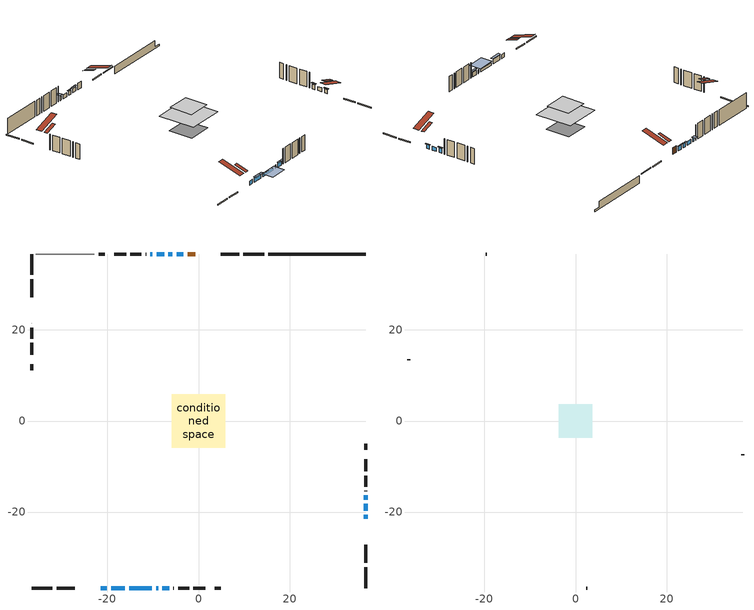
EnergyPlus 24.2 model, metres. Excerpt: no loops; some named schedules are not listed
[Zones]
conditioned space
 floor outside (Floor1 construction): -0.68,-0.68 -0.68,0.68 0.68,0.68 0.68,-0.68 z1.25
 floor adiabatic (AdiabaticFloorConstruction): -5.87,-5.87 -5.87,5.87 5.87,5.87 5.87,-5.87 z3.69
 floor foundation (Slab1 construction): -3.83,-3.83 -3.83,3.83 3.83,3.83 3.83,-3.83 z-1.19
 wall outside (RimJoist1 construction): 14.44,36.7 9.87,36.7 / -36.7,-36.7 -32.13,-36.7 / -36.7,36.7 -36.7,32.13 / 36.7,-36.7 36.7,-32.13 z1.25:1.55
 wall outside (RimJoist2 construction): 8.94,36.7 4.94,36.7 / -31.2,-36.7 -27.2,-36.7 / -36.7,31.2 -36.7,27.2 / 36.7,-31.2 36.7,-27.2 z1.25:1.55
 wall outside (AdiabaticWallConstruction 1): -0.74,36.7 -2.39,36.7 z1.25:3.28
 wall outside (AdiabaticWallConstruction): -21.53,-36.7 -20.13,-36.7 / 36.7,-21.53 36.7,-20.61 / -5.72,36.7 -6.63,36.7 / -9.32,-36.7 -8.9,-36.7 / 36.7,-19.68 36.7,-18.21 / -7.56,36.7 -9.22,36.7 z1.25:2.47; -3.31,36.7 -4.79,36.7 / -10.14,36.7 -10.6,36.7 z1.25:2.62; -19.2,-36.7 -16.15,-36.7 / -7.97,-36.7 -6.44,-36.7 z1.25:2.67; -15.22,-36.7 -10.24,-36.7 z1.25:2.06; 36.7,-17.28 36.7,-16.36 z1.25:2.72
 wall outside (Wall1 construction): -11.53,36.7 -11.62,36.7 / -5.51,-36.7 -5.42,-36.7 / -36.7,21.52 -36.7,21.43 / 36.7,-15.44 36.7,-15.34 z1.25:6.13
 wall outside (Wall2 construction): -12.55,36.7 -14.98,36.7 / -4.49,-36.7 -2.06,-36.7 / -36.7,20.5 -36.7,18.07 / 36.7,-14.41 36.7,-11.99 z1.25:6.13
 wall outside (Wall3 construction): -15.91,36.7 -18.53,36.7 / -1.14,-36.7 1.48,-36.7 / -36.7,17.15 -36.7,14.53 / 36.7,-11.06 36.7,-8.44 z1.25:6.13
 wall outside (Wall5 construction): -20.6,36.7 -21.93,36.7 / 3.55,-36.7 4.89,-36.7 / -36.7,12.46 -36.7,11.12 / 36.7,-6.37 36.7,-5.03 z1.25:6.13
 wall foundation (FoundationWall1 construction): 15.37,36.7,-1.19 15.37,36.7,1.25 34.57,36.7,1.25 34.57,36.7,-0.65 36.7,36.7,-0.65 36.7,36.7,-1.19
 wall adiabatic (Wall6 construction): -22.86,36.7 -35.77,36.7 z1.25:6.13
 window (WindowConstruction 9): -21.52,-36.7 -20.13,-36.7 z1.25:2.47
 window (WindowConstruction 5): 36.7,-21.52 36.7,-20.61 z1.25:2.47
 window (WindowConstruction 6): -3.32,36.7 -4.79,36.7 z1.25:2.62
 window (WindowConstruction 7): -5.72,36.7 -6.63,36.7 z1.25:2.47
 window (WindowConstruction 8): -19.2,-36.7 -16.15,-36.7 z1.25:2.67
 window (WindowConstruction 11): -15.22,-36.7 -10.24,-36.7 z1.25:2.06
 window (WindowConstruction 10): -9.32,-36.7 -8.9,-36.7 z1.25:2.47
 window (WindowConstruction): 36.7,-19.68 36.7,-18.21 z1.25:2.47
 window (WindowConstruction 1): -7.56,36.7 -9.22,36.7 z1.25:2.47
 window (WindowConstruction 2): -10.14,36.7 -10.6,36.7 z1.25:2.62
 window (WindowConstruction 3): -7.97,-36.7 -6.44,-36.7 z1.25:2.67
 window (WindowConstruction 4): 36.7,-17.28 36.7,-16.37 z1.25:2.72
 door (Door): -0.74,36.7 -2.39,36.7 z1.25:3.28
 ceiling adiabatic (AdiabaticFloorConstruction): 5.87,-5.87 5.87,5.87 -5.87,5.87 -5.87,-5.87 z3.69
 roof outside (Roof2 construction): 0.19,36.7,6.13 0.19,32.91,7.39 1.19,32.91,7.39 1.19,36.7,6.13; -22.45,-36.7,6.13 -22.45,-32.91,7.39 -23.45,-32.91,7.39 -23.45,-36.7,6.13; -36.7,22.45,6.13 -32.91,22.45,7.39 -32.91,23.45,7.39 -36.7,23.45,6.13; 36.7,-22.45,6.13 32.91,-22.45,7.39 32.91,-23.45,7.39 36.7,-23.45,6.13
attic - vented
 floor to conditioned space (Floor2 construction Reversed): -3.68,-3.68 -3.68,3.68 3.68,3.68 3.68,-3.68 z6.13
 wall outside (Wall4 construction): -19.46,36.7 -19.67,36.7 / 2.41,-36.7 2.62,-36.7 / -36.7,13.6 -36.7,13.39 / 36.7,-7.51 36.7,-7.3 z1.25:6.13
 roof outside (Roof1 construction): 2.12,36.7,6.13 2.12,29.53,8.52 4.01,29.53,8.52 4.01,36.7,6.13; -24.38,-36.7,6.13 -24.38,-29.53,8.52 -26.27,-29.53,8.52 -26.27,-36.7,6.13; -36.7,24.38,6.13 -29.53,24.38,8.52 -29.53,26.27,8.52 -36.7,26.27,6.13; 36.7,-24.38,6.13 29.53,-24.38,8.52 29.53,-26.27,8.52 36.7,-26.27,6.13
shading: 36.7,-20.31 36.7,-21.82 37,-21.82 37,-20.31 z2.77; -5.09,36.7 -3.02,36.7 -3.02,37 -5.09,37 z2.92; -6.93,36.7 -5.42,36.7 -5.42,37 -6.93,37 z2.77; -15.85,-36.7 -19.5,-36.7 -19.5,-37.31 -15.85,-37.31 z2.97; -9.95,-36.7 -15.52,-36.7 -15.52,-40.36 -9.95,-40.36 z2.36; -10.9,36.7 -9.85,36.7 -9.85,37.92 -10.9,37.92 z2.92; -6.15,-36.7 -8.27,-36.7 -8.27,-37.31 -6.15,-37.31 z2.97; 36.7,-16.07 36.7,-17.58 37,-17.58 37,-16.07 z3.02
[Building]
Building 1: Terrain=Suburbs
[Site:Location]
Halifax Intl AP_NS: Latitude {deg}=44.88; Longitude {deg}=-63.51; Time Zone {hr}=-4; Elevation {m}=145; Keep Site Location Information=Yes
[Site:GroundTemperature:Shallow]
3.15511, 1.33576, 1.19006, 2.05344, 5.51939, 8.9692, 11.96, 13.8546, 14.0156, 12.4746, 9.56009, 6.2161
[Site:WaterMainsTemperature]
Calculation Method=Schedule; Temperature Schedule=mains temperature schedule
[Material] Roughness=Rough; Thermal Absorptance=0.9
Name | Thickness {m} | Conductivity {W/m-K} | Density {kg/m3} | Specific Heat {J/kg-K} | Solar Absorptance | Visible Absorptance
asphalt or fiberglass shingles | 0.00635 | 0.162714 | 1121.4 | 1465.45 | 0.91 | 0.91
ceiling loosefill ins | 0.254 | 0.0480833 | 16.02 | 1046.75 | 0.7 | 0.7
ceiling stud and cavity | 0.1397 | 0.302811 | 65.682 | 1177.47 | 0.7 | 0.7
concrete 4.0 in. | 0.1016 | 1.803125 | 2242.8 | 837.4 | 0.7 | 0.7
concrete 8.0 in. | 0.2032 | 1.803125 | 2242.8 | 837.4 | 0.7 | 0.7
door material | 0.04445 | 0.053851 | 512.64 | 1214.23 | 0.7 | 0.7
exterior vertical ins | 0.0430808 | 0.029427 | 32.04 | 1214.23 | 0.7 | 0.7
floor covering | 0.0127 | 0.0433444 | 54.468 | 1339.84 | 0.6 | 0.6
floor rigid ins; rim joist rigid ins; wall rigid ins | 0.051816 | 0.029427 | 32.04 | 1214.23 | 0.7 | 0.7
floor rigid ins 1; wall rigid ins 2 | 0.512978 | 0.029427 | 32.04 | 1214.23 | 0.7 | 0.7
floor stud and cavity | 0.1397 | 0.102345 | 92.3553 | 1139.71 | 0.7 | 0.7
floor stud and cavity 1 | 0.1397 | 1.75129 | 37.0049 | 1207.88 | 0.7 | 0.7
furniture material conditioned space 1 | 0.1524 | 0.115458 | 640.8 | 1214.23 | 0.6 | 0.6
gypsum board | 0.0127 | 0.160291 | 801 | 837.4 | 0.6 | 0.6
gypsum board 1 | 0.0127 | 0.160291 | 801 | 837.4 | 0.7 | 0.7
osb sheathing 0.5 in. | 0.0127 | 0.115458 | 512.64 | 1214.23 | 0.7 | 0.7
osb sheathing 0.75 in. | 0.01905 | 0.115458 | 512.64 | 1214.23 | 0.7 | 0.7
osb sheathing 2.0 in. | 0.0508 | 0.115458 | 512.64 | 1214.23 | 0.7 | 0.7
rim joist stud and cavity | 0.0508 | 0.0452492 | 125.044 | 1163.47 | 0.6 | 0.6
rim joist stud and cavity 1 | 0.0508 | 0.0408884 | 125.044 | 1163.47 | 0.6 | 0.6
roof rigid ins | 0.103632 | 0.029427 | 32.04 | 1214.23 | 0.7 | 0.7
roof stud and cavity | 0.2032 | 0.0723156 | 78.34581 | 1123.46 | 0.7 | 0.7
wall rigid ins 1 | 0.051816 | 0.029427 | 32.04 | 1214.23 | 0.91 | 0.91
wall stud and cavity | 0.1397 | 0.0754166 | 139.0536 | 1170.24 | 0.7 | 0.7
wall stud and cavity 1 | 0.1397 | 0.234733 | 139.0536 | 1170.24 | 0.7 | 0.7
wall stud and cavity 2 | 0.1397 | 0.233353 | 139.0536 | 1170.24 | 0.7 | 0.7
wall stud and cavity 3 | 0.0889 | 6.9971 | 50.32683 | 1063.81 | 0.6 | 0.6
wall stud and cavity 4 | 0.1397 | 0.260183 | 139.0536 | 1170.24 | 0.7 | 0.7
wall stud and cavity 5 | 0.1397 | 0.183425 | 139.0536 | 1170.24 | 0.7 | 0.7
wall stud and cavity 6 | 0.0889 | 0.380278 | 52.3479 | 1209.89 | 0.7 | 0.7
wall stud and cavity 7 | 0.0889 | 0.391764 | 83.0341 | 1211.67 | 0.7 | 0.7
wood siding | 0.0254 | 0.102417 | 544.68 | 1172.36 | 0.91 | 0.91
wood siding 1 | 0.00254 | 0.102417 | 544.68 | 1172.36 | 0.91 | 0.91
wood siding 2; wood siding 3; wood siding 4 | 0.0254 | 0.102417 | 544.68 | 1172.36 | 0.7 | 0.7
[WindowMaterial:SimpleGlazingSystem]
Name | U-Factor {W/m2-K} | Solar Heat Gain Coefficient
WindowMaterial | 2.98152 | 0.54
WindowMaterial 1 | 2.78847 | 0.59
WindowMaterial 2 | 2.76178 | 0.46
WindowMaterial 3 | 2.78903 | 0.6
WindowMaterial 4 | 2.94461 | 0.59
WindowMaterial 5 | 2.95256 | 0.58
WindowMaterial 6 | 2.779381 | 0.54
WindowMaterial 7 | 3.09394 | 0.62
WindowMaterial 8 | 3.10246 | 0.6
WindowMaterial 9 | 2.78619 | 0.6
[Construction]
AdiabaticFloorConstruction: floor stud and cavity 1, floor rigid ins 1, osb sheathing 0.75 in., floor covering
AdiabaticWallConstruction: wood siding 3, wall rigid ins 2, wall stud and cavity 6, gypsum board
AdiabaticWallConstruction 1: wood siding 4, wall rigid ins 2, wall stud and cavity 6, gypsum board
Door: door material
Floor1 construction: floor stud and cavity, floor rigid ins, osb sheathing 0.75 in., floor covering
Floor2 construction Reversed: gypsum board, ceiling stud and cavity, ceiling loosefill ins
FoundationWall1 construction: concrete 8.0 in., gypsum board 1
furniture construction conditioned space 1: furniture material conditioned space 1
PartitionWallConstruction: gypsum board, wall stud and cavity 7, gypsum board
RimJoist1 construction: wood siding 2, osb sheathing 2.0 in., rim joist stud and cavity
RimJoist2 construction: wood siding 2, rim joist rigid ins, osb sheathing 2.0 in., rim joist stud and cavity 1
Roof1 construction: asphalt or fiberglass shingles
Roof2 construction: asphalt or fiberglass shingles, roof rigid ins, osb sheathing 0.75 in., roof stud and cavity, gypsum board
Slab1 construction: concrete 4.0 in.
Wall1 construction: wood siding, osb sheathing 0.5 in., wall stud and cavity, gypsum board
Wall2 construction: wood siding, wall rigid ins, osb sheathing 0.5 in., wall stud and cavity 1, gypsum board
Wall3 construction: wood siding, wall rigid ins, osb sheathing 0.5 in., wall stud and cavity 2, gypsum board
Wall4 construction: wood siding 1, wall stud and cavity 3
Wall5 construction: wood siding, wall rigid ins, osb sheathing 0.5 in., wall stud and cavity 4, gypsum board
Wall6 construction: wall rigid ins 1, osb sheathing 0.5 in., wall stud and cavity 5, gypsum board
WindowConstruction: WindowMaterial
WindowConstruction 1; WindowConstruction 6: WindowMaterial 1
WindowConstruction 10: WindowMaterial 8
WindowConstruction 11: WindowMaterial 9
WindowConstruction 2: WindowMaterial 2
WindowConstruction 3; WindowConstruction 8: WindowMaterial 3
WindowConstruction 4: WindowMaterial 4
WindowConstruction 5: WindowMaterial 5
WindowConstruction 7: WindowMaterial 6
WindowConstruction 9: WindowMaterial 7
[Zone] Multiplier=1; Part of Total Floor Area=Yes
Name | Volume {m3}
attic - vented | 21.0071
conditioned space | 550.6
[Space]
Name | Zone | Volume {m3}
attic - vented 1 | attic - vented | 21.0071
conditioned space 1 | conditioned space | 550.6
[ZoneInfiltration:EffectiveLeakageArea]
infil attic - vented 1: Zone or Space=attic - vented 1; Schedule=Always On Discrete; Effective Air Leakage Area {cm2}=1940.06; Stack Coefficient=0.000505275; Wind Coefficient=1.51874e-05
[ZoneMixing]
whole house fan mix: Zone or Space=attic - vented; Schedule=Always On Continuous; Design Flow Rate Calculation Method=Flow/Zone; Design Flow Rate {m3/s}=0; Source Zone or Space=conditioned space
[SurfaceProperty:ExposedFoundationPerimeter]
Slab1: Exposed Perimeter Calculation Method=TotalExposedPerimeter; Total Exposed Perimeter {m}=21.333
[InternalMass] Zone or ZoneList=conditioned space; Space or SpaceList=conditioned space 1
Name | Construction | Surface Area {m2}
furniture mass conditioned space 1 | furniture construction conditioned space 1 | 79.392
partition wall mass | PartitionWallConstruction | 198.48
[Lights]
interior lighting: Zone or ZoneList or Space or SpaceList=conditioned space 1; Schedule=interior lighting schedule; Design Level Calculation Method=LightingLevel; Lighting Level {W}=343.2; Return Air Fraction=0; Fraction Radiant=0.6; Fraction Visible=0.2; Fraction Replaceable=1
[People]
occupants: Zone or ZoneList or Space or SpaceList=conditioned space 1; Number of People Schedule=occupants schedule; Number of People Calculation Method=People; Number of People=3; Fraction Radiant=0.314171; Sensible Heat Fraction=0.56303; Activity Level Schedule=occupants activity schedule; Carbon Dioxide Generation Rate {m3/s-W}=0; Enable ASHRAE 55 Comfort Warnings=No; Mean Radiant Temperature Calculation Type=EnclosureAveraged
[ElectricEquipment] Zone or ZoneList or Space or SpaceList=conditioned space 1; Design Level Calculation Method=EquipmentLevel
Name | Schedule | Design Level {W} | Fraction Latent | Fraction Radiant | Fraction Lost
clothes dryer | clothes dryer schedule | 140.772 | 0.015 | 0.081 | 0.85
clothes washer | clothes washer schedule | 32.1985 | 0.03 | 0.162 | 0.7
cooking range | cooking range schedule | 208.969 | 0.08 | 0.432 | 0.2
dishwasher | dishwasher schedule | 66.8632 | 0.3 | 0.18 | 0.4
fridge | fridge schedule | 72.9452 | 0 | 0.6 | 0
mech vent house fan | mech vent house fan schedule | 19.9167 | 0 | 0 | 0.5
mech vent house fan cfis | mech vent house fan cfis schedule | 0 | 0 | 0 | 0
mech vent range fan 0 | mech vent range fan 0 schedule | 57 | 0 | 0 | 1
misc plug loads | misc plug loads schedule | 494.7 | 0.045 | 0.513 | 0.1
whole house fan | Always On Discrete | 0 | 0 | 0 | 1
[OtherEquipment] Zone or ZoneList or Space or SpaceList=conditioned space 1; Design Level Calculation Method=EquipmentLevel
Name | Fuel Type | Schedule | Design Level {W} | Fraction Latent | Fraction Radiant | Fraction Lost
clothes dryer 1 | Electricity | clothes dryer schedule | 0 | 0.015 | 0.081 | 0.85
cooking range 1 | Electricity | cooking range schedule | 0 | 0.08 | 0.432 | 0.2
general water use latent | None | general water use schedule | 59.3978 | 1 | 0 | 0
general water use sensible | None | general water use schedule | -58.539 | 0 | 0.6 | 0
mech vent house fan latent load | None | Always On Discrete | 0 | 1 | 0 | 0
mech vent house fan sensible load | None | Always On Discrete | 0 | 0 | 0 | 0
water heater energy adjustment1 | Electricity | Always On Discrete | 0.01 | 0 | 0 | 1
[ZoneInfiltration:DesignFlowRate] Zone or ZoneList or Space or SpaceList=conditioned space 1; Schedule=Always On Discrete; Design Flow Rate Calculation Method=Flow/Zone; Design Flow Rate {m3/s}=0
infil flow; natural vent flow; whole house fan flow
[ZoneControl:Thermostat]
conditioned space Thermostat: Zone or ZoneList=conditioned space; Control Type Schedule=conditioned space Thermostat Schedule; Control 1=conditioned space temperature setpoint; Temperature Difference Between Cutout And Setpoint {deltaC}=0
[ThermostatSetpoint:DualSetpoint]
conditioned space temperature setpoint: Heating Setpoint Temperature Schedule=heating setpoint; Cooling Setpoint Temperature Schedule=cooling setpoint
[Zone equipment]
conditioned space: electric baseboard
[Foundation:Kiva]
Foundation Kiva 1: Initial Indoor Air Temperature {C}=18; Wall Height Above Grade {m}=1.24998; Wall Depth Below Slab {m}=0.2032; Custom Block Material Name 1=exterior vertical ins; Custom Block Depth 1 {m}=2.43998; Custom Block X Position 1 {m}=0.2159; Custom Block Z Position 1 {m}=0
[Foundation:Kiva:Settings]
Soil Conductivity {W/m-K}=0.849921; Soil Density {kg/m3}=1842.3; Soil Specific Heat {J/kg-K}=418.7; Ground Solar Absorptivity=0.9; Ground Thermal Absorptivity=0.9; Ground Surface Roughness {m}=0.03; Far-Field Width {m}=40; Deep-Ground Boundary Condition=ZeroFlux; Deep-Ground Depth {m}=40; Minimum Cell Dimension {m}=0.2; Maximum Cell Growth Coefficient=3; Simulation Timestep=Timestep
[Exterior:Lights]
exterior lighting: Schedule=exterior lighting schedule; Design Level {W}=75.6
[EnergyManagementSystem:Sensor] Output:Variable or Output:Meter Index Key=conditioned space
Name | Output:Variable or Output:Meter
conditioned_space_clg_unmet_s | Zone Cooling Setpoint Not Met Time
conditioned_space_htg_unmet_s | Zone Heating Setpoint Not Met Time
fridge_tin_s; tin_s; tin_s_1 | Zone Mean Air Temperature
tout_s | Zone Outdoor Air Drybulb Temperature
win_s | Zone Air Humidity Ratio
[Schedule:Constant]
Name | Hourly Value
Always On Continuous; mech vent house fan schedule; mech vent house fan cfis schedule; Always On Discrete | 1
occupants activity schedule | 117.228
fridge schedule | 0
[Schedule:Week:Daily]
interior lighting schedule Week Rule - Jan1-Jan27: interior lighting schedule day, interior lighting schedule day, interior lighting schedule day, interior lighting schedule day, interior lighting schedule day, interior lighting schedule day, interior lighting schedule day, interior lighting schedule default day, interior lighting schedule default day, interior lighting schedule default day, interior lighting schedule default day, interior lighting schedule default day
interior lighting schedule Week Rule - Jan28-Feb3: interior lighting schedule day, interior lighting schedule day, interior lighting schedule day, interior lighting schedule day, interior lighting schedule day 1, interior lighting schedule day 1, interior lighting schedule day 1, interior lighting schedule default day, interior lighting schedule default day, interior lighting schedule default day, interior lighting schedule default day, interior lighting schedule default day
interior lighting schedule Week Rule - Feb4-Feb24: interior lighting schedule day 1, interior lighting schedule day 1, interior lighting schedule day 1, interior lighting schedule day 1, interior lighting schedule day 1, interior lighting schedule day 1, interior lighting schedule day 1, interior lighting schedule default day, interior lighting schedule default day, interior lighting schedule default day, interior lighting schedule default day, interior lighting schedule default day
interior lighting schedule Week Rule - Feb25-Mar3: interior lighting schedule day 1, interior lighting schedule day 1, interior lighting schedule day 1, interior lighting schedule day 1, interior lighting schedule day 2, interior lighting schedule day 2, interior lighting schedule day 2, interior lighting schedule default day, interior lighting schedule default day, interior lighting schedule default day, interior lighting schedule default day, interior lighting schedule default day
interior lighting schedule Week Rule - Mar4-Mar31: interior lighting schedule day 2, interior lighting schedule day 2, interior lighting schedule day 2, interior lighting schedule day 2, interior lighting schedule day 2, interior lighting schedule day 2, interior lighting schedule day 2, interior lighting schedule default day, interior lighting schedule default day, interior lighting schedule default day, interior lighting schedule default day, interior lighting schedule default day
interior lighting schedule Week Rule - Apr1-Apr28: interior lighting schedule day 3, interior lighting schedule day 3, interior lighting schedule day 3, interior lighting schedule day 3, interior lighting schedule day 3, interior lighting schedule day 3, interior lighting schedule day 3, interior lighting schedule default day, interior lighting schedule default day, interior lighting schedule default day, interior lighting schedule default day, interior lighting schedule default day
interior lighting schedule Week Rule - Apr29-May5: interior lighting schedule day 3, interior lighting schedule day 3, interior lighting schedule day 4, interior lighting schedule day 4, interior lighting schedule day 4, interior lighting schedule day 4, interior lighting schedule day 4, interior lighting schedule default day, interior lighting schedule default day, interior lighting schedule default day, interior lighting schedule default day, interior lighting schedule default day
interior lighting schedule Week Rule - May6-May26: interior lighting schedule day 4, interior lighting schedule day 4, interior lighting schedule day 4, interior lighting schedule day 4, interior lighting schedule day 4, interior lighting schedule day 4, interior lighting schedule day 4, interior lighting schedule default day, interior lighting schedule default day, interior lighting schedule default day, interior lighting schedule default day, interior lighting schedule default day
interior lighting schedule Week Rule - May27-Jun2: interior lighting schedule day 4, interior lighting schedule day 4, interior lighting schedule day 4, interior lighting schedule day 4, interior lighting schedule day 4, interior lighting schedule day 5, interior lighting schedule day 5, interior lighting schedule default day, interior lighting schedule default day, interior lighting schedule default day, interior lighting schedule default day, interior lighting schedule default day
interior lighting schedule Week Rule - Jun3-Jun30: interior lighting schedule day 5, interior lighting schedule day 5, interior lighting schedule day 5, interior lighting schedule day 5, interior lighting schedule day 5, interior lighting schedule day 5, interior lighting schedule day 5, interior lighting schedule default day, interior lighting schedule default day, interior lighting schedule default day, interior lighting schedule default day, interior lighting schedule default day
interior lighting schedule Week Rule - Jul1-Jul28: interior lighting schedule day 6, interior lighting schedule day 6, interior lighting schedule day 6, interior lighting schedule day 6, interior lighting schedule day 6, interior lighting schedule day 6, interior lighting schedule day 6, interior lighting schedule default day, interior lighting schedule default day, interior lighting schedule default day, interior lighting schedule default day, interior lighting schedule default day
interior lighting schedule Week Rule - Jul29-Aug4: interior lighting schedule day 6, interior lighting schedule day 6, interior lighting schedule day 6, interior lighting schedule day 7, interior lighting schedule day 7, interior lighting schedule day 7, interior lighting schedule day 7, interior lighting schedule default day, interior lighting schedule default day, interior lighting schedule default day, interior lighting schedule default day, interior lighting schedule default day
interior lighting schedule Week Rule - Aug5-Aug25: interior lighting schedule day 7, interior lighting schedule day 7, interior lighting schedule day 7, interior lighting schedule day 7, interior lighting schedule day 7, interior lighting schedule day 7, interior lighting schedule day 7, interior lighting schedule default day, interior lighting schedule default day, interior lighting schedule default day, interior lighting schedule default day, interior lighting schedule default day
interior lighting schedule Week Rule - Aug26-Sep1: interior lighting schedule day 7, interior lighting schedule day 7, interior lighting schedule day 7, interior lighting schedule day 7, interior lighting schedule day 7, interior lighting schedule day 7, interior lighting schedule day 8, interior lighting schedule default day, interior lighting schedule default day, interior lighting schedule default day, interior lighting schedule default day, interior lighting schedule default day
interior lighting schedule Week Rule - Sep2-Sep29: interior lighting schedule day 8, interior lighting schedule day 8, interior lighting schedule day 8, interior lighting schedule day 8, interior lighting schedule day 8, interior lighting schedule day 8, interior lighting schedule day 8, interior lighting schedule default day, interior lighting schedule default day, interior lighting schedule default day, interior lighting schedule default day, interior lighting schedule default day
interior lighting schedule Week Rule - Sep30-Oct6: interior lighting schedule day 8, interior lighting schedule day 9, interior lighting schedule day 9, interior lighting schedule day 9, interior lighting schedule day 9, interior lighting schedule day 9, interior lighting schedule day 9, interior lighting schedule default day, interior lighting schedule default day, interior lighting schedule default day, interior lighting schedule default day, interior lighting schedule default day
interior lighting schedule Week Rule - Oct7-Oct27: interior lighting schedule day 9, interior lighting schedule day 9, interior lighting schedule day 9, interior lighting schedule day 9, interior lighting schedule day 9, interior lighting schedule day 9, interior lighting schedule day 9, interior lighting schedule default day, interior lighting schedule default day, interior lighting schedule default day, interior lighting schedule default day, interior lighting schedule default day
interior lighting schedule Week Rule - Oct28-Nov3: interior lighting schedule day 9, interior lighting schedule day 9, interior lighting schedule day 9, interior lighting schedule day 9, interior lighting schedule day 10, interior lighting schedule day 10, interior lighting schedule day 10, interior lighting schedule default day, interior lighting schedule default day, interior lighting schedule default day, interior lighting schedule default day, interior lighting schedule default day
interior lighting schedule Week Rule - Nov4-Nov24: interior lighting schedule day 10, interior lighting schedule day 10, interior lighting schedule day 10, interior lighting schedule day 10, interior lighting schedule day 10, interior lighting schedule day 10, interior lighting schedule day 10, interior lighting schedule default day, interior lighting schedule default day, interior lighting schedule default day, interior lighting schedule default day, interior lighting schedule default day
interior lighting schedule Week Rule - Nov25-Dec1: interior lighting schedule day 10, interior lighting schedule day 10, interior lighting schedule day 10, interior lighting schedule day 10, interior lighting schedule day 10, interior lighting schedule day 10, interior lighting schedule day 11, interior lighting schedule default day, interior lighting schedule default day, interior lighting schedule default day, interior lighting schedule default day, interior lighting schedule default day
interior lighting schedule Week Rule - Dec2-Dec31: interior lighting schedule day 11, interior lighting schedule day 11, interior lighting schedule day 11, interior lighting schedule day 11, interior lighting schedule day 11, interior lighting schedule day 11, interior lighting schedule day 11, interior lighting schedule default day, interior lighting schedule default day, interior lighting schedule default day, interior lighting schedule default day, interior lighting schedule default day
occupants schedule Week Rule - Jan1-Dec31: occupants schedule day, occupants schedule day, occupants schedule day, occupants schedule day, occupants schedule day, occupants schedule day, occupants schedule day, occupants schedule default day, occupants schedule default day, occupants schedule default day, occupants schedule default day, occupants schedule default day
clothes dryer schedule Week Rule - Jan1-Dec31: clothes dryer schedule day, clothes dryer schedule day, clothes dryer schedule day, clothes dryer schedule day, clothes dryer schedule day, clothes dryer schedule day, clothes dryer schedule day, clothes dryer schedule default day, clothes dryer schedule default day, clothes dryer schedule default day, clothes dryer schedule default day, clothes dryer schedule default day
clothes washer schedule Week Rule - Jan1-Dec31: clothes washer schedule day, clothes washer schedule day, clothes washer schedule day, clothes washer schedule day, clothes washer schedule day, clothes washer schedule day, clothes washer schedule day, clothes washer schedule default day, clothes washer schedule default day, clothes washer schedule default day, clothes washer schedule default day, clothes washer schedule default day
cooking range schedule Week Rule - Jan1-Dec31: cooking range schedule day, cooking range schedule day, cooking range schedule day, cooking range schedule day, cooking range schedule day, cooking range schedule day, cooking range schedule day, cooking range schedule default day, cooking range schedule default day, cooking range schedule default day, cooking range schedule default day, cooking range schedule default day
dishwasher schedule Week Rule - Jan1-Dec31: dishwasher schedule day, dishwasher schedule day, dishwasher schedule day, dishwasher schedule day, dishwasher schedule day, dishwasher schedule day, dishwasher schedule day, dishwasher schedule default day, dishwasher schedule default day, dishwasher schedule default day, dishwasher schedule default day, dishwasher schedule default day
mech vent range fan 0 schedule Week Rule - Jan1-Dec31: mech vent range fan 0 schedule day, mech vent range fan 0 schedule day, mech vent range fan 0 schedule day, mech vent range fan 0 schedule day, mech vent range fan 0 schedule day, mech vent range fan 0 schedule day, mech vent range fan 0 schedule day, mech vent range fan 0 schedule default day, mech vent range fan 0 schedule default day, mech vent range fan 0 schedule default day, mech vent range fan 0 schedule default day, mech vent range fan 0 schedule default day
misc plug loads schedule Week Rule - Jan1-Dec31: misc plug loads schedule day, misc plug loads schedule day, misc plug loads schedule day, misc plug loads schedule day, misc plug loads schedule day, misc plug loads schedule day, misc plug loads schedule day, misc plug loads schedule default day, misc plug loads schedule default day, misc plug loads schedule default day, misc plug loads schedule default day, misc plug loads schedule default day
general water use schedule Week Rule - Jan1-Dec31: general water use schedule day, general water use schedule day, general water use schedule day, general water use schedule day, general water use schedule day, general water use schedule day, general water use schedule day, general water use schedule default day, general water use schedule default day, general water use schedule default day, general water use schedule default day, general water use schedule default day
exterior lighting schedule Week Rule - Jan1-Jan27: exterior lighting schedule day, exterior lighting schedule day, exterior lighting schedule day, exterior lighting schedule day, exterior lighting schedule day, exterior lighting schedule day, exterior lighting schedule day, exterior lighting schedule default day, exterior lighting schedule default day, exterior lighting schedule default day, exterior lighting schedule default day, exterior lighting schedule default day
exterior lighting schedule Week Rule - Jan28-Feb3: exterior lighting schedule day, exterior lighting schedule day, exterior lighting schedule day, exterior lighting schedule day, exterior lighting schedule day 1, exterior lighting schedule day 1, exterior lighting schedule day 1, exterior lighting schedule default day, exterior lighting schedule default day, exterior lighting schedule default day, exterior lighting schedule default day, exterior lighting schedule default day
exterior lighting schedule Week Rule - Feb4-Feb24: exterior lighting schedule day 1, exterior lighting schedule day 1, exterior lighting schedule day 1, exterior lighting schedule day 1, exterior lighting schedule day 1, exterior lighting schedule day 1, exterior lighting schedule day 1, exterior lighting schedule default day, exterior lighting schedule default day, exterior lighting schedule default day, exterior lighting schedule default day, exterior lighting schedule default day
exterior lighting schedule Week Rule - Feb25-Mar3: exterior lighting schedule day 1, exterior lighting schedule day 1, exterior lighting schedule day 1, exterior lighting schedule day 1, exterior lighting schedule day 2, exterior lighting schedule day 2, exterior lighting schedule day 2, exterior lighting schedule default day, exterior lighting schedule default day, exterior lighting schedule default day, exterior lighting schedule default day, exterior lighting schedule default day
exterior lighting schedule Week Rule - Mar4-Mar31: exterior lighting schedule day 2, exterior lighting schedule day 2, exterior lighting schedule day 2, exterior lighting schedule day 2, exterior lighting schedule day 2, exterior lighting schedule day 2, exterior lighting schedule day 2, exterior lighting schedule default day, exterior lighting schedule default day, exterior lighting schedule default day, exterior lighting schedule default day, exterior lighting schedule default day
exterior lighting schedule Week Rule - Apr1-Apr28: exterior lighting schedule day 3, exterior lighting schedule day 3, exterior lighting schedule day 3, exterior lighting schedule day 3, exterior lighting schedule day 3, exterior lighting schedule day 3, exterior lighting schedule day 3, exterior lighting schedule default day, exterior lighting schedule default day, exterior lighting schedule default day, exterior lighting schedule default day, exterior lighting schedule default day
exterior lighting schedule Week Rule - Apr29-May5: exterior lighting schedule day 3, exterior lighting schedule day 3, exterior lighting schedule day 4, exterior lighting schedule day 4, exterior lighting schedule day 4, exterior lighting schedule day 4, exterior lighting schedule day 4, exterior lighting schedule default day, exterior lighting schedule default day, exterior lighting schedule default day, exterior lighting schedule default day, exterior lighting schedule default day
exterior lighting schedule Week Rule - May6-May26: exterior lighting schedule day 4, exterior lighting schedule day 4, exterior lighting schedule day 4, exterior lighting schedule day 4, exterior lighting schedule day 4, exterior lighting schedule day 4, exterior lighting schedule day 4, exterior lighting schedule default day, exterior lighting schedule default day, exterior lighting schedule default day, exterior lighting schedule default day, exterior lighting schedule default day
exterior lighting schedule Week Rule - May27-Jun2: exterior lighting schedule day 4, exterior lighting schedule day 4, exterior lighting schedule day 4, exterior lighting schedule day 4, exterior lighting schedule day 4, exterior lighting schedule day 5, exterior lighting schedule day 5, exterior lighting schedule default day, exterior lighting schedule default day, exterior lighting schedule default day, exterior lighting schedule default day, exterior lighting schedule default day
exterior lighting schedule Week Rule - Jun3-Jun30: exterior lighting schedule day 5, exterior lighting schedule day 5, exterior lighting schedule day 5, exterior lighting schedule day 5, exterior lighting schedule day 5, exterior lighting schedule day 5, exterior lighting schedule day 5, exterior lighting schedule default day, exterior lighting schedule default day, exterior lighting schedule default day, exterior lighting schedule default day, exterior lighting schedule default day
exterior lighting schedule Week Rule - Jul1-Jul28: exterior lighting schedule day 6, exterior lighting schedule day 6, exterior lighting schedule day 6, exterior lighting schedule day 6, exterior lighting schedule day 6, exterior lighting schedule day 6, exterior lighting schedule day 6, exterior lighting schedule default day, exterior lighting schedule default day, exterior lighting schedule default day, exterior lighting schedule default day, exterior lighting schedule default day
[Schedule:Year]
interior lighting schedule: interior lighting schedule Week Rule - Jan1-Jan27, 1, 1, 1, 27, interior lighting schedule Week Rule - Jan28-Feb3, 1, 28, 2, 3, interior lighting schedule Week Rule - Feb4-Feb24, 2, 4, 2, 24, interior lighting schedule Week Rule - Feb25-Mar3, 2, 25, 3, 3, interior lighting schedule Week Rule - Mar4-Mar31, 3, 4, 3, 31, interior lighting schedule Week Rule - Apr1-Apr28, 4, 1, 4, 28, interior lighting schedule Week Rule - Apr29-May5, 4, 29, 5, 5, interior lighting schedule Week Rule - May6-May26, 5, 6, 5, 26, interior lighting schedule Week Rule - May27-Jun2, 5, 27, 6, 2, interior lighting schedule Week Rule - Jun3-Jun30, 6, 3, 6, 30, interior lighting schedule Week Rule - Jul1-Jul28, 7, 1, 7, 28, interior lighting schedule Week Rule - Jul29-Aug4, 7, 29, 8, 4, interior lighting schedule Week Rule - Aug5-Aug25, 8, 5, 8, 25, interior lighting schedule Week Rule - Aug26-Sep1, 8, 26, 9, 1, interior lighting schedule Week Rule - Sep2-Sep29, 9, 2, 9, 29, interior lighting schedule Week Rule - Sep30-Oct6, 9, 30, 10, 6, interior lighting schedule Week Rule - Oct7-Oct27, 10, 7, 10, 27, interior lighting schedule Week Rule - Oct28-Nov3, 10, 28, 11, 3, interior lighting schedule Week Rule - Nov4-Nov24, 11, 4, 11, 24, interior lighting schedule Week Rule - Nov25-Dec1, 11, 25, 12, 1, interior lighting schedule Week Rule - Dec2-Dec31, 12, 2, 12, 31
occupants schedule: occupants schedule Week Rule - Jan1-Dec31, 1, 1, 12, 31
clothes dryer schedule: clothes dryer schedule Week Rule - Jan1-Dec31, 1, 1, 12, 31
clothes washer schedule: clothes washer schedule Week Rule - Jan1-Dec31, 1, 1, 12, 31
cooking range schedule: cooking range schedule Week Rule - Jan1-Dec31, 1, 1, 12, 31
dishwasher schedule: dishwasher schedule Week Rule - Jan1-Dec31, 1, 1, 12, 31
mech vent range fan 0 schedule: mech vent range fan 0 schedule Week Rule - Jan1-Dec31, 1, 1, 12, 31
misc plug loads schedule: misc plug loads schedule Week Rule - Jan1-Dec31, 1, 1, 12, 31
general water use schedule: general water use schedule Week Rule - Jan1-Dec31, 1, 1, 12, 31
exterior lighting schedule: exterior lighting schedule Week Rule - Jan1-Jan27, 1, 1, 1, 27, exterior lighting schedule Week Rule - Jan28-Feb3, 1, 28, 2, 3, exterior lighting schedule Week Rule - Feb4-Feb24, 2, 4, 2, 24, exterior lighting schedule Week Rule - Feb25-Mar3, 2, 25, 3, 3, exterior lighting schedule Week Rule - Mar4-Mar31, 3, 4, 3, 31, exterior lighting schedule Week Rule - Apr1-Apr28, 4, 1, 4, 28, exterior lighting schedule Week Rule - Apr29-May5, 4, 29, 5, 5, exterior lighting schedule Week Rule - May6-May26, 5, 6, 5, 26, exterior lighting schedule Week Rule - May27-Jun2, 5, 27, 6, 2, exterior lighting schedule Week Rule - Jun3-Jun30, 6, 3, 6, 30, exterior lighting schedule Week Rule - Jul1-Jul28, 7, 1, 7, 28, exterior lighting schedule Week Rule - Jul29-Aug4, 7, 29, 8, 4, exterior lighting schedule Week Rule - Aug5-Aug25, 8, 5, 8, 25, exterior lighting schedule Week Rule - Aug26-Sep1, 8, 26, 9, 1, exterior lighting schedule Week Rule - Sep2-Sep29, 9, 2, 9, 29, exterior lighting schedule Week Rule - Sep30-Oct6, 9, 30, 10, 6, exterior lighting schedule Week Rule - Oct7-Oct27, 10, 7, 10, 27, exterior lighting schedule Week Rule - Oct28-Nov3, 10, 28, 11, 3, exterior lighting schedule Week Rule - Nov4-Nov24, 11, 4, 11, 24, exterior lighting schedule Week Rule - Nov25-Dec1, 11, 25, 12, 1, exterior lighting schedule Week Rule - Dec2-Dec31, 12, 2, 12, 31
[Schedule:Compact]
conditioned space Thermostat Schedule: Through: 12/31, For: AllDays, Until: 24:00, 4
mains temperature schedule: Through: 01/01, For: AllDays, Until: 24:00, 7.41, Through: 01/02, For: AllDays, Until: 24:00, 7.34833, Through: 01/03, For: AllDays, Until: 24:00, 7.28778, Through: 01/04, For: AllDays, Until: 24:00, 7.22889, Through: 01/05, For: AllDays, Until: 24:00, 7.17056, Through: 01/06, For: AllDays, Until: 24:00, 7.11333, Through: 01/07, For: AllDays, Until: 24:00, 7.05722, Through: 01/08, For: AllDays, Until: 24:00, 7.00167, Through: 01/09, For: AllDays, Until: 24:00, 6.94778, Through: 01/10, For: AllDays, Until: 24:00, 6.895, Through: 01/11, For: AllDays, Until: 24:00, 6.84333, Through: 01/12, For: AllDays, Until: 24:00, 6.79278, Through: 01/13, For: AllDays, Until: 24:00, 6.74389, Through: 01/14, For: AllDays, Until: 24:00, 6.69556, Through: 01/15, For: AllDays, Until: 24:00, 6.64889, Through: 01/16, For: AllDays, Until: 24:00, 6.60278, Through: 01/17, For: AllDays, Until: 24:00, 6.55833, Through: 01/18, For: AllDays, Until: 24:00, 6.515, Through: 01/19, For: AllDays, Until: 24:00, 6.47333, Through: 01/20, For: AllDays, Until: 24:00, 6.43278, Through: 01/21, For: AllDays, Until: 24:00, 6.39333, Through: 01/22, For: AllDays, Until: 24:00, 6.355, Through: 01/23, For: AllDays, Until: 24:00, 6.31833, Through: 01/24, For: AllDays, Until: 24:00, 6.28278, Through: 01/25, For: AllDays, Until: 24:00, 6.24889, Through: 01/26, For: AllDays, Until: 24:00, 6.21611, Through: 01/27, For: AllDays, Until: 24:00, 6.18444, Through: 01/28, For: AllDays, Until: 24:00, 6.15444, Through: 01/29, For: AllDays, Until: 24:00, 6.12556, Through: 01/30, For: AllDays, Until: 24:00, 6.09833, Through: 01/31, For: AllDays, Until: 24:00, 6.07222, Through: 02/01, For: AllDays, Until: 24:00, 6.04778, Through: 02/02, For: AllDays, Until: 24:00, 6.02444, Through: 02/03, For: AllDays, Until: 24:00, 6.00278, Through: 02/04, For: AllDays, Until: 24:00, 5.98222, Through: 02/05, For: AllDays, Until: 24:00, 5.96333, Through: 02/06, For: AllDays, Until: 24:00, 5.94556, Through: 02/07, For: AllDays, Until: 24:00, 5.92944, Through: 02/08, For: AllDays, Until: 24:00, 5.915, Through: 02/09, For: AllDays, Until: 24:00, 5.90167, Through: 02/10, For: AllDays, Until: 24:00, 5.89, Through: 02/11, For: AllDays, Until: 24:00, 5.87944, Through: 02/12, For: AllDays, Until: 24:00, 5.87056, Through: 02/13, For: AllDays, Until: 24:00, 5.86333, Through: 02/14, For: AllDays, Until: 24:00, 5.85722, Through: 02/15, For: AllDays, Until: 24:00, 5.85278, Through: 02/16, For: AllDays, Until: 24:00, 5.84944, Through: 02/17, For: AllDays, Until: 24:00, 5.84833, Through: 02/18, For: AllDays, Until: 24:00, 5.84778, Through: 02/19, For: AllDays, Until: 24:00, 5.84944, Through: 02/20, For: AllDays, Until: 24:00, 5.85167, Through: 02/21, For: AllDays, Until: 24:00, 5.85611, Through: 02/22, For: AllDays, Until: 24:00, 5.86167, Through: 02/23, For: AllDays, Until: 24:00, 5.86889, Through: 02/24, For: AllDays, Until: 24:00, 5.87722, Through: 02/25, For: AllDays, Until: 24:00, 5.88722, Through: 02/26, For: AllDays, Until: 24:00, 5.89889, Through: 02/27, For: AllDays, Until: 24:00, 5.91167, Through: 02/28, For: AllDays, Until: 24:00, 5.92611, Through: 03/01, For: AllDays, Until: 24:00, 5.94222, Through: 03/02, For: AllDays, Until: 24:00, 5.95944, Through: 03/03, For: AllDays, Until: 24:00, 5.97778, Through: 03/04, For: AllDays, Until: 24:00, 5.99778, Through: 03/05, For: AllDays, Until: 24:00, 6.01944, Through: 03/06, For: AllDays, Until: 24:00, 6.04222, Through: 03/07, For: AllDays, Until: 24:00, 6.06667, Through: 03/08, For: AllDays, Until: 24:00, 6.09222, Through: 03/09, For: AllDays, Until: 24:00, 6.11944, Through: 03/10, For: AllDays, Until: 24:00, 6.14778, Through: 03/11, For: AllDays, Until: 24:00, 6.17722, Through: 03/12, For: AllDays, Until: 24:00, 6.20833, Through: 03/13, For: AllDays, Until: 24:00, 6.24111, Through: 03/14, For: AllDays, Until: 24:00, 6.275, Through: 03/15, For: AllDays, Until: 24:00, 6.31, Through: 03/16, For: AllDays, Until: 24:00, 6.34667, Through: 03/17, For: AllDays, Until: 24:00, 6.38444, Through: 03/18, For: AllDays, Until: 24:00, 6.42333, Through: 03/19, For: AllDays, Until: 24:00, 6.46389, Through: 03/20, For: AllDays, Until: 24:00, 6.50556, Through: 03/21, For: AllDays, Until: 24:00, 6.54833, Through: 03/22, For: AllDays, Until: 24:00, 6.59278, Through: 03/23, For: AllDays, Until: 24:00, 6.63833, Through: 03/24, For: AllDays, Until: 24:00, 6.685, Through: 03/25, For: AllDays, Until: 24:00, 6.73278, Through: 03/26, For: AllDays, Until: 24:00, 6.78167, Through: 03/27, For: AllDays, Until: 24:00, 6.83167, Through: 03/28, For: AllDays, Until: 24:00, 6.88333, Through: 03/29, For: AllDays, Until: 24:00, 6.93611, Through: 03/30, For: AllDays, Until: 24:00, 6.98944, Through: 03/31, For: AllDays, Until: 24:00, 7.04444, Through: 04/01, For: AllDays, Until: 24:00, 7.1, Through: 04/02, For: AllDays, Until: 24:00, 7.15722, Through: 04/03, For: AllDays, Until: 24:00, 7.21556, Through: 04/04, For: AllDays, Until: 24:00, 7.27444, Through: 04/05, For: AllDays, Until: 24:00, 7.33444, Through: 04/06, For: AllDays, Until: 24:00, 7.39556, Through: 04/07, For: AllDays, Until: 24:00, 7.45778, Through: 04/08, For: AllDays, Until: 24:00, 7.52111, Through: 04/09, For: AllDays, Until: 24:00, 7.585, Through: 04/10, For: AllDays, Until: 24:00, 7.65, Through: 04/11, For: AllDays, Until: 24:00, 7.71611, Through: 04/12, For: AllDays, Until: 24:00, 7.78333, Through: 04/13, For: AllDays, Until: 24:00, 7.85111, Through: 04/14, For: AllDays, Until: 24:00, 7.91944, Through: 04/15, For: AllDays, Until: 24:00, 7.98889, Through: 04/16, For: AllDays, Until: 24:00, 8.05944, Through: 04/17, For: AllDays, Until: 24:00, 8.13056, Through: 04/18, For: AllDays, Until: 24:00, 8.20222, Through: 04/19, For: AllDays, Until: 24:00, 8.275, Through: 04/20, For: AllDays, Until: 24:00, 8.34833, Through: 04/21, For: AllDays, Until: 24:00, 8.42222, Through: 04/22, For: AllDays, Until: 24:00, 8.49722, Through: 04/23, For: AllDays, Until: 24:00, 8.57278, Through: 04/24, For: AllDays, Until: 24:00, 8.64889, Through: 04/25, For: AllDays, Until: 24:00, 8.72556, Through: 04/26, For: AllDays, Until: 24:00, 8.80278, Through: 04/27, For: AllDays, Until: 24:00, 8.88111, Through: 04/28, For: AllDays, Until: 24:00, 8.95944, Through: 04/29, For: AllDays, Until: 24:00, 9.03833, Through: 04/30, For: AllDays, Until: 24:00, 9.11778, Through: 05/01, For: AllDays, Until: 24:00, 9.19778, Through: 05/02, For: AllDays, Until: 24:00, 9.27833, Through: 05/03, For: AllDays, Until: 24:00, 9.35944, Through: 05/04, For: AllDays, Until: 24:00, 9.44056, Through: 05/05, For: AllDays, Until: 24:00, 9.52278, Through: 05/06, For: AllDays, Until: 24:00, 9.60444, Through: 05/07, For: AllDays, Until: 24:00, 9.68722, Through: 05/08, For: AllDays, Until: 24:00, 9.77, Through: 05/09, For: AllDays, Until: 24:00, 9.85278, Through: 05/10, For: AllDays, Until: 24:00, 9.93611, Through: 05/11, For: AllDays, Until: 24:00, 10.02, Through: 05/12, For: AllDays, Until: 24:00, 10.1039, Through: 05/13, For: AllDays, Until: 24:00, 10.1878, Through: 05/14, For: AllDays, Until: 24:00, 10.2722, Through: 05/15, For: AllDays, Until: 24:00, 10.3561, Through: 05/16, For: AllDays, Until: 24:00, 10.4406, Through: 05/17, For: AllDays, Until: 24:00, 10.5256, Through: 05/18, For: AllDays, Until: 24:00, 10.61, Through: 05/19, For: AllDays, Until: 24:00, 10.6944, Through: 05/20, For: AllDays, Until: 24:00, 10.7794, Through: 05/21, For: AllDays, Until: 24:00, 10.8639, Through: 05/22, For: AllDays, Until: 24:00, 10.9489, Through: 05/23, For: AllDays, Until: 24:00, 11.0333, Through: 05/24, For: AllDays, Until: 24:00, 11.1178, Through: 05/25, For: AllDays, Until: 24:00, 11.2022, Through: 05/26, For: AllDays, Until: 24:00, 11.2867, Through: 05/27, For: AllDays, Until: 24:00, 11.3711, Through: 05/28, For: AllDays, Until: 24:00, 11.455, Through: 05/29, For: AllDays, Until: 24:00, 11.5389, Through: 05/30, For: AllDays, Until: 24:00, 11.6222, Through: 05/31, For: AllDays, Until: 24:00, 11.7056, Through: 06/01, For: AllDays, Until: 24:00, 11.7883, Through: 06/02, For: AllDays, Until: 24:00, 11.8711, Through: 06/03, For: AllDays, Until: 24:00, 11.9539, Through: 06/04, For: AllDays, Until: 24:00, 12.0356, Through: 06/05, For: AllDays, Until: 24:00, 12.1172, Through: 06/06, For: AllDays, Until: 24:00, 12.1989, Through: 06/07, For: AllDays, Until: 24:00, 12.2794, Through: 06/08, For: AllDays, Until: 24:00, 12.36, Through: 06/09, For: AllDays, Until: 24:00, 12.44, Through: 06/10, For: AllDays, Until: 24:00, 12.5194, Through: 06/11, For: AllDays, Until: 24:00, 12.5983, Through: 06/12, For: AllDays, Until: 24:00, 12.6767, Through: 06/13, For: AllDays, Until: 24:00, 12.7544, Through: 06/14, For: AllDays, Until: 24:00, 12.8317, Through: 06/15, For: AllDays, Until: 24:00, 12.9083, Through: 06/16, For: AllDays, Until: 24:00, 12.9844, Through: 06/17, For: AllDays, Until: 24:00, 13.0594, Through: 06/18, For: AllDays, Until: 24:00, 13.1344, Through: 06/19, For: AllDays, Until: 24:00, 13.2083, Through: 06/20, For: AllDays, Until: 24:00, 13.2811, Through: 06/21, For: AllDays, Until: 24:00, 13.3539, Through: 06/22, For: AllDays, Until: 24:00, 13.4256, Through: 06/23, For: AllDays, Until: 24:00, 13.4967, Through: 06/24, For: AllDays, Until: 24:00, 13.5667, Through: 06/25, For: AllDays, Until: 24:00, 13.6361, Through: 06/26, For: AllDays, Until: 24:00, 13.7044, Through: 06/27, For: AllDays, Until: 24:00, 13.7717, Through: 06/28, For: AllDays, Until: 24:00, 13.8389, Through: 06/29, For: AllDays, Until: 24:00, 13.9044, Through: 06/30, For: AllDays, Until: 24:00, 13.9694, Through: 07/01, For: AllDays, Until: 24:00, 14.0333, Through: 07/02, For: AllDays, Until: 24:00, 14.0961, Through: 07/03, For: AllDays, Until: 24:00, 14.1583, Through: 07/04, For: AllDays, Until: 24:00, 14.2189, Through: 07/05, For: AllDays, Until: 24:00, 14.2789, Through: 07/06, For: AllDays, Until: 24:00, 14.3378, Through: 07/07, For: AllDays, Until: 24:00, 14.3956, Through: 07/08, For: AllDays, Until: 24:00, 14.4522, Through: 07/09, For: AllDays, Until: 24:00, 14.5083, Through: 07/10, For: AllDays, Until: 24:00, 14.5628, Through: 07/11, For: AllDays, Until: 24:00, 14.6161, Through: 07/12, For: AllDays, Until: 24:00, 14.6683, Through: 07/13, For: AllDays, Until: 24:00, 14.7194, Through: 07/14, For: AllDays, Until: 24:00, 14.7694, Through: 07/15, For: AllDays, Until: 24:00, 14.8183, Through: 07/16, For: AllDays, Until: 24:00, 14.8661, Through: 07/17, For: AllDays, Until: 24:00, 14.9122, Through: 07/18, For: AllDays, Until: 24:00, 14.9572, Through: 07/19, For: AllDays, Until: 24:00, 15.0011, Through: 07/20, For: AllDays, Until: 24:00, 15.0439, Through: 07/21, For: AllDays, Until: 24:00, 15.0856, Through: 07/22, For: AllDays, Until: 24:00, 15.1256, Through: 07/23, For: AllDays, Until: 24:00, 15.1644, Through: 07/24, For: AllDays, Until: 24:00, 15.2017, Through: 07/25, For: AllDays, Until: 24:00, 15.2383, Through: 07/26, For: AllDays, Until: 24:00, 15.2728, Through: 07/27, For: AllDays, Until: 24:00, 15.3067, Through: 07/28, For: AllDays, Until: 24:00, 15.3389, Through: 07/29, For: AllDays, Until: 24:00, 15.3694, Through: 07/30, For: AllDays, Until: 24:00, 15.3989, Through: 07/31, For: AllDays, Until: 24:00, 15.4272, Through: 08/01, For: AllDays, Until: 24:00, 15.4539, Through: 08/02, For: AllDays, Until: 24:00, 15.4794, Through: 08/03, For: AllDays, Until: 24:00, 15.5033, Through: 08/04, For: AllDays, Until: 24:00, 15.5261, Through: 08/05, For: AllDays, Until: 24:00, 15.5472, Through: 08/06, For: AllDays, Until: 24:00, 15.5667, Through: 08/07, For: AllDays, Until: 24:00, 15.585, Through: 08/08, For: AllDays, Until: 24:00, 15.6022, Through: 08/09, For: AllDays, Until: 24:00, 15.6172, Through: 08/10, For: AllDays, Until: 24:00, 15.6317, Through: 08/11, For: AllDays, Until: 24:00, 15.6439, Through: 08/12, For: AllDays, Until: 24:00, 15.655, Through: 08/13, For: AllDays, Until: 24:00, 15.665, Through: 08/14, For: AllDays, Until: 24:00, 15.6733, Through: 08/15, For: AllDays, Until: 24:00, 15.68, Through: 08/16, For: AllDays, Until: 24:00, 15.6856, Through: 08/17, For: AllDays, Until: 24:00, 15.6894, Through: 08/18, For: AllDays, Until: 24:00, 15.6917, Through: 08/19, For: AllDays, Until: 24:00, 15.6928, Through: 08/20, For: AllDays, Until: 24:00, 15.6922, Through: 08/21, For: AllDays, Until: 24:00, 15.69, Through: 08/22, For: AllDays, Until: 24:00, 15.6867, Through: 08/23, For: AllDays, Until: 24:00, 15.6822, Through: 08/24, For: AllDays, Until: 24:00, 15.6756, Through: 08/25, For: AllDays, Until: 24:00, 15.6678, Through: 08/26, For: AllDays, Until: 24:00, 15.6589, Through: 08/27, For: AllDays, Until: 24:00, 15.6478, Through: 08/28, For: AllDays, Until: 24:00, 15.6361, Through: 08/29, For: AllDays, Until: 24:00, 15.6222, Through: 08/30, For: AllDays, Until: 24:00, 15.6072, Through: 08/31, For: AllDays, Until: 24:00, 15.5911, Through: 09/01, For: AllDays, Until: 24:00, 15.5733, Through: 09/02, For: AllDays, Until: 24:00, 15.5539, Through: 09/03, For: AllDays, Until: 24:00, 15.5333, Through: 09/04, For: AllDays, Until: 24:00, 15.5111, Through: 09/05, For: AllDays, Until: 24:00, 15.4878, Through: 09/06, For: AllDays, Until: 24:00, 15.4628, Through: 09/07, For: AllDays, Until: 24:00, 15.4367, Through: 09/08, For: AllDays, Until: 24:00, 15.4089, Through: 09/09, For: AllDays, Until: 24:00, 15.38, Through: 09/10, For: AllDays, Until: 24:00, 15.3494, Through: 09/11, For: AllDays, Until: 24:00, 15.3178, Through: 09/12, For: AllDays, Until: 24:00, 15.2844, Through: 09/13, For: AllDays, Until: 24:00, 15.25, Through: 09/14, For: AllDays, Until: 24:00, 15.2144, Through: 09/15, For: AllDays, Until: 24:00, 15.1772, Through: 09/16, For: AllDays, Until: 24:00, 15.1389, Through: 09/17, For: AllDays, Until: 24:00, 15.0989, Through: 09/18, For: AllDays, Until: 24:00, 15.0583, Through: 09/19, For: AllDays, Until: 24:00, 15.0161, Through: 09/20, For: AllDays, Until: 24:00, 14.9722, Through: 09/21, For: AllDays, Until: 24:00, 14.9278, Through: 09/22, For: AllDays, Until: 24:00, 14.8817, Through: 09/23, For: AllDays, Until: 24:00, 14.8344, Through: 09/24, For: AllDays, Until: 24:00, 14.7861, Through: 09/25, For: AllDays, Until: 24:00, 14.7367, Through: 09/26, For: AllDays, Until: 24:00, 14.6861, Through: 09/27, For: AllDays, Until: 24:00, 14.6339, Through: 09/28, For: AllDays, Until: 24:00, 14.5811, Through: 09/29, For: AllDays, Until: 24:00, 14.5267, Through: 09/30, For: AllDays, Until: 24:00, 14.4717, Through: 10/01, For: AllDays, Until: 24:00, 14.415, Through: 10/02, For: AllDays, Until: 24:00, 14.3578, Through: 10/03, For: AllDays, Until: 24:00, 14.2989, Through: 10/04, For: AllDays, Until: 24:00, 14.2394, Through: 10/05, For: AllDays, Until: 24:00, 14.1789, Through: 10/06, For: AllDays, Until: 24:00, 14.1172, Through: 10/07, For: AllDays, Until: 24:00, 14.0544, Through: 10/08, For: AllDays, Until: 24:00, 13.9911, Through: 10/09, For: AllDays, Until: 24:00, 13.9267, Through: 10/10, For: AllDays, Until: 24:00, 13.8611, Through: 10/11, For: AllDays, Until: 24:00, 13.7944, Through: 10/12, For: AllDays, Until: 24:00, 13.7272, Through: 10/13, For: AllDays, Until: 24:00, 13.6594, Through: 10/14, For: AllDays, Until: 24:00, 13.59, Through: 10/15, For: AllDays, Until: 24:00, 13.5206, Through: 10/16, For: AllDays, Until: 24:00, 13.4494, Through: 10/17, For: AllDays, Until: 24:00, 13.3783, Through: 10/18, For: AllDays, Until: 24:00, 13.3061, Through: 10/19, For: AllDays, Until: 24:00, 13.2328, Through: 10/20, For: AllDays, Until: 24:00, 13.1594, Through: 10/21, For: AllDays, Until: 24:00, 13.085, Through: 10/22, For: AllDays, Until: 24:00, 13.01, Through: 10/23, For: AllDays, Until: 24:00, 12.9339, Through: 10/24, For: AllDays, Until: 24:00, 12.8578, Through: 10/25, For: AllDays, Until: 24:00, 12.7806, Through: 10/26, For: AllDays, Until: 24:00, 12.7028, Through: 10/27, For: AllDays, Until: 24:00, 12.625, Through: 10/28, For: AllDays, Until: 24:00, 12.5461, Through: 10/29, For: AllDays, Until: 24:00, 12.4667, Through: 10/30, For: AllDays, Until: 24:00, 12.3872, Through: 10/31, For: AllDays, Until: 24:00, 12.3067, Through: 11/01, For: AllDays, Until: 24:00, 12.2261, Through: 11/02, For: AllDays, Until: 24:00, 12.145, Through: 11/03, For: AllDays, Until: 24:00, 12.0633, Through: 11/04, For: AllDays, Until: 24:00, 11.9817, Through: 11/05, For: AllDays, Until: 24:00, 11.8994, Through: 11/06, For: AllDays, Until: 24:00, 11.8167, Through: 11/07, For: AllDays, Until: 24:00, 11.7339, Through: 11/08, For: AllDays, Until: 24:00, 11.6506, Through: 11/09, For: AllDays, Until: 24:00, 11.5672, Through: 11/10, For: AllDays, Until: 24:00, 11.4833, Through: 11/11, For: AllDays, Until: 24:00, 11.3994, Through: 11/12, For: AllDays, Until: 24:00, 11.315, Through: 11/13, For: AllDays, Until: 24:00, 11.2311, Through: 11/14, For: AllDays, Until: 24:00, 11.1467, Through: 11/15, For: AllDays, Until: 24:00, 11.0622, Through: 11/16, For: AllDays, Until: 24:00, 10.9772, Through: 11/17, For: AllDays, Until: 24:00, 10.8928, Through: 11/18, For: AllDays, Until: 24:00, 10.8083, Through: 11/19, For: AllDays, Until: 24:00, 10.7233, Through: 11/20, For: AllDays, Until: 24:00, 10.6389, Through: 11/21, For: AllDays, Until: 24:00, 10.5539, Through: 11/22, For: AllDays, Until: 24:00, 10.4694, Through: 11/23, For: AllDays, Until: 24:00, 10.385, Through: 11/24, For: AllDays, Until: 24:00, 10.3006, Through: 11/25, For: AllDays, Until: 24:00, 10.2161, Through: 11/26, For: AllDays, Until: 24:00, 10.1322, Through: 11/27, For: AllDays, Until: 24:00, 10.0483, Through: 11/28, For: AllDays, Until: 24:00, 9.96444, Through: 11/29, For: AllDays, Until: 24:00, 9.88111, Through: 11/30, For: AllDays, Until: 24:00, 9.79778, Through: 12/01, For: AllDays, Until: 24:00, 9.715, Through: 12/02, For: AllDays, Until: 24:00, 9.63278, Through: 12/03, For: AllDays, Until: 24:00, 9.55056, Through: 12/04, For: AllDays, Until: 24:00, 9.46833, Through: 12/05, For: AllDays, Until: 24:00, 9.38667, Through: 12/06, For: AllDays, Until: 24:00, 9.30611, Through: 12/07, For: AllDays, Until: 24:00, 9.225, Through: 12/08, For: AllDays, Until: 24:00, 9.145, Through: 12/09, For: AllDays, Until: 24:00, 9.065, Through: 12/10, For: AllDays, Until: 24:00, 8.98611, Through: 12/11, For: AllDays, Until: 24:00, 8.90722, Through: 12/12, For: AllDays, Until: 24:00, 8.82944, Through: 12/13, For: AllDays, Until: 24:00, 8.75167, Through: 12/14, For: AllDays, Until: 24:00, 8.675, Through: 12/15, For: AllDays, Until: 24:00, 8.59833, Through: 12/16, For: AllDays, Until: 24:00, 8.52278, Through: 12/17, For: AllDays, Until: 24:00, 8.44778, Through: 12/18, For: AllDays, Until: 24:00, 8.37333, Through: 12/19, For: AllDays, Until: 24:00, 8.29944, Through: 12/20, For: AllDays, Until: 24:00, 8.22667, Through: 12/21, For: AllDays, Until: 24:00, 8.15444, Through: 12/22, For: AllDays, Until: 24:00, 8.08333, Through: 12/23, For: AllDays, Until: 24:00, 8.01278, Through: 12/24, For: AllDays, Until: 24:00, 7.94278, Through: 12/25, For: AllDays, Until: 24:00, 7.87389, Through: 12/26, For: AllDays, Until: 24:00, 7.80611, Through: 12/27, For: AllDays, Until: 24:00, 7.73889, Through: 12/28, For: AllDays, Until: 24:00, 7.67222, Through: 12/29, For: AllDays, Until: 24:00, 7.60722, Through: 12/30, For: AllDays, Until: 24:00, 7.54278, Through: 12/31, For: AllDays, Until: 24:00, 7.47944
